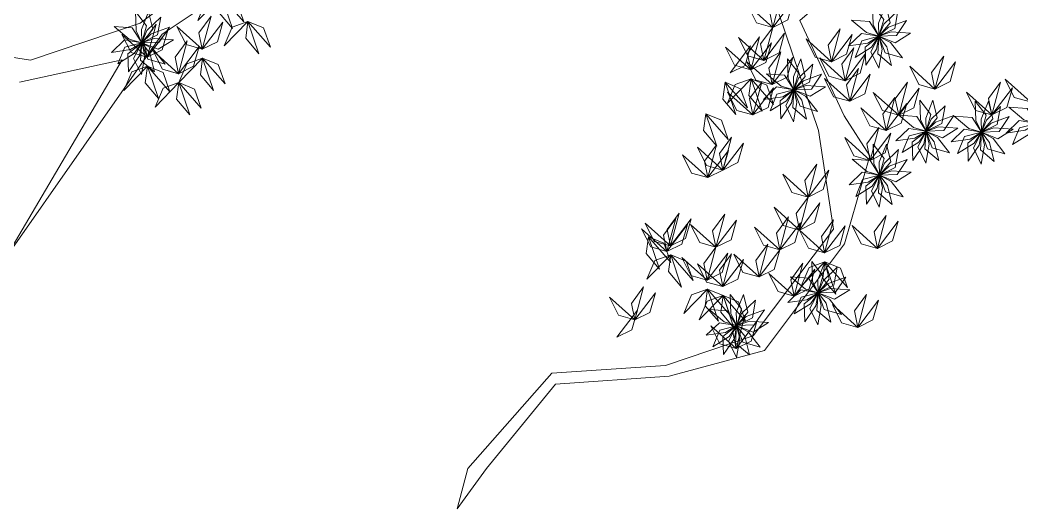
# Model space of a CAD drawing. Header units: inches. Extents: x 4350 to 28384, y -6772 to 993.
# Drawn here: x 8049.1 to 8225.4, y 423.3 to 509.4 of the extents above; entities that cross this region are included whole.
import ezdxf

# ---------------------------------------------------------------- set-up
doc = ezdxf.new("R2010")
doc.units = ezdxf.units.IN
doc.header["$MEASUREMENT"] = 0
doc.layers.add('nascosti', color=1, linetype='Continuous')

msp = doc.modelspace()

# ---------------------------------------------------------------- linework, layer by layer
at = {"layer": 'nascosti', "linetype": 'Continuous', "lineweight": 0}
for points in [[(8048.96, 498.45), (8067, 502.39), (8046.5, 467.5), (8074.07, 506.93), (8083.72, 513.42), (8097.21, 527.65), (8102.31, 541.21), (8110.66, 551.56), (8117.05, 564.48), (8122.17, 574.82), (8130.53, 581.94), (8146.6, 594.9), (8156.23, 604.61), (8167.79, 618.2)], [(8187.14, 615.05), (8200.09, 602.2), (8207.22, 590.62), (8204.79, 553.21), (8208.07, 537.11), (8180.42, 517.01), (8189.55, 489.97), (8192.2, 472.57), (8178.09, 453.81), (8162.63, 448.6), (8142.65, 447.23), (8127.88, 430.41), (8125.98, 423.31), (8131.11, 430.42), (8143.3, 445.3), (8163.28, 446.67), (8180.03, 451.24), (8194.14, 470), (8198.6, 485.49), (8194.06, 492.56), (8186.26, 509.3), (8208.75, 528.73), (8239.12, 512.08)], [(8030.58, 584.78), (8062.86, 572.01), (8084.15, 569.52), (8104.12, 574.11), (8111.89, 567.04), (8111.27, 559.3), (8093.32, 532.8), (8083.06, 518.57), (8070.2, 508.85), (8050.88, 502.33), (8027.01, 506.11)]]:
    msp.add_lwpolyline(points, dxfattribs=at)
at = {"layer": 'nascosti', "lineweight": 0}
for points in [[(8084.5, 513.62), (8081.71, 512.62), (8080.33, 509.31), (8084.5, 513.62)], [(8084.5, 513.62), (8084.11, 510.68), (8086.43, 507.94), (8084.5, 513.62)], [(8084.5, 513.62), (8087.24, 512.48), (8088.45, 509.09), (8084.5, 513.62)], [(8181.5, 508.09), (8180.91, 511), (8183.04, 513.89), (8181.5, 508.09)], [(8181.5, 508.09), (8178.64, 508.9), (8177.04, 512.11), (8181.5, 508.09)], [(8181.5, 508.09), (8184.15, 509.42), (8185.13, 512.87), (8181.5, 508.09)], [(8199.07, 512.03), (8199.19, 508.63), (8200.2, 506.55), (8201.03, 509.52), (8199.07, 512.03)], [(8201.41, 512.01), (8200.13, 508.85), (8200.2, 506.55), (8202.17, 508.92), (8201.41, 512.01)], [(8069.35, 510.89), (8069.47, 507.48), (8070.47, 505.41), (8071.3, 508.38), (8069.35, 510.89)], [(8071.68, 510.87), (8070.4, 507.71), (8070.47, 505.41), (8072.44, 507.78), (8071.68, 510.87)], [(8073.8, 509.91), (8071.35, 507.54), (8070.48, 505.4), (8073.24, 506.77), (8073.8, 509.91)], [(8081.12, 504.27), (8080.54, 507.18), (8082.67, 510.07), (8081.12, 504.27)], [(8203.53, 511.05), (8201.07, 508.68), (8200.2, 506.54), (8202.97, 507.92), (8203.53, 511.05)], [(8065.64, 508.24), (8068.25, 506.05), (8070.46, 505.41), (8068.81, 508.01), (8065.64, 508.24)], [(8075.34, 508.16), (8072.14, 507), (8070.48, 505.4), (8073.56, 505.53), (8075.34, 508.16)], [(8071.44, 502.85), (8070.85, 505.76), (8072.98, 508.65), (8071.44, 502.85)], [(8081.12, 504.27), (8078.27, 505.08), (8076.67, 508.29), (8081.12, 504.27)], [(8081.12, 504.27), (8083.78, 505.59), (8084.76, 509.04), (8081.12, 504.27)], [(8089.16, 509.16), (8086.37, 508.16), (8084.99, 504.85), (8089.16, 509.16)], [(8089.16, 509.16), (8088.77, 506.22), (8091.09, 503.48), (8089.16, 509.16)], [(8089.16, 509.16), (8091.9, 508.02), (8093.1, 504.64), (8089.16, 509.16)], [(8179.95, 502.3), (8179.37, 505.2), (8181.5, 508.09), (8179.95, 502.3)], [(8191.84, 502.06), (8191.25, 504.96), (8193.38, 507.85), (8191.84, 502.06)], [(8195.36, 509.38), (8197.98, 507.19), (8200.19, 506.55), (8198.54, 509.15), (8195.36, 509.38)], [(8205.07, 509.3), (8201.87, 508.14), (8200.2, 506.54), (8203.29, 506.67), (8205.07, 509.3)], [(8071.44, 502.85), (8068.58, 503.66), (8066.98, 506.87), (8071.44, 502.85)], [(8076.05, 505.94), (8072.65, 506.18), (8070.48, 505.4), (8073.34, 504.26), (8076.05, 505.94)], [(8071.44, 502.85), (8074.09, 504.17), (8075.07, 507.63), (8071.44, 502.85)], [(8179.95, 502.3), (8177.1, 503.11), (8175.5, 506.32), (8179.95, 502.3)], [(8177.65, 500.63), (8177.06, 503.53), (8179.19, 506.42), (8177.65, 500.63)], [(8179.95, 502.3), (8182.61, 503.62), (8183.58, 507.07), (8179.95, 502.3)], [(8191.84, 502.06), (8188.98, 502.86), (8187.38, 506.08), (8191.84, 502.06)], [(8191.84, 502.06), (8194.49, 503.38), (8195.47, 506.83), (8191.84, 502.06)], [(8194.85, 504.85), (8198.23, 505.33), (8200.19, 506.54), (8197.15, 507.06), (8194.85, 504.85)], [(8196, 502.82), (8198.89, 504.63), (8200.19, 506.54), (8197.2, 505.77), (8196, 502.82)], [(8197.87, 501.44), (8199.78, 504.26), (8200.19, 506.53), (8197.77, 504.62), (8197.87, 501.44)], [(8200.15, 500.94), (8200.74, 504.29), (8200.19, 506.53), (8198.76, 503.8), (8200.15, 500.94)], [(8202.43, 501.4), (8201.61, 504.71), (8200.19, 506.53), (8200, 503.45), (8202.43, 501.4)], [(8205.77, 507.08), (8202.37, 507.32), (8200.2, 506.54), (8203.07, 505.4), (8205.77, 507.08)], [(8204.33, 502.76), (8202.23, 505.44), (8200.2, 506.53), (8201.27, 503.64), (8204.33, 502.76)], [(8065.12, 503.71), (8068.5, 504.19), (8070.46, 505.4), (8067.42, 505.92), (8065.12, 503.71)], [(8066.27, 501.68), (8069.16, 503.49), (8070.46, 505.4), (8067.47, 504.63), (8066.27, 501.68)], [(8068.15, 500.3), (8070.05, 503.12), (8070.46, 505.39), (8068.04, 503.48), (8068.15, 500.3)], [(8070.42, 499.79), (8071.01, 503.15), (8070.46, 505.39), (8069.03, 502.66), (8070.42, 499.79)], [(8072.71, 500.26), (8071.88, 503.57), (8070.47, 505.39), (8070.27, 502.31), (8072.71, 500.26)], [(8074.6, 501.62), (8072.5, 504.3), (8070.47, 505.39), (8071.55, 502.5), (8074.6, 501.62)], [(8076.95, 499.96), (8076.37, 502.87), (8078.49, 505.76), (8076.95, 499.96)], [(8076.95, 499.96), (8079.6, 501.28), (8080.58, 504.74), (8076.95, 499.96)], [(8177.65, 500.63), (8174.8, 501.44), (8173.2, 504.65), (8177.65, 500.63)], [(8173.99, 500.09), (8176.64, 501.42), (8177.62, 504.87), (8173.99, 500.09)], [(8177.65, 500.63), (8180.3, 501.95), (8181.28, 505.4), (8177.65, 500.63)], [(8194.23, 498.72), (8193.64, 501.63), (8195.77, 504.52), (8194.23, 498.72)], [(8076.95, 499.96), (8074.1, 500.77), (8072.5, 503.98), (8076.95, 499.96)], [(8081.18, 502.7), (8078.38, 501.71), (8077, 498.4), (8081.18, 502.7)], [(8081.18, 502.7), (8080.79, 499.76), (8083.1, 497.02), (8081.18, 502.7)], [(8081.18, 502.7), (8083.91, 501.56), (8085.12, 498.18), (8081.18, 502.7)], [(8181.41, 498.03), (8180.83, 500.93), (8182.96, 503.82), (8181.41, 498.03)], [(8181.41, 498.03), (8184.07, 499.35), (8185.04, 502.8), (8181.41, 498.03)], [(8184.11, 502.6), (8184.23, 499.19), (8185.23, 497.11), (8186.06, 500.08), (8184.11, 502.6)], [(8186.44, 502.58), (8185.16, 499.42), (8185.23, 497.11), (8187.2, 499.49), (8186.44, 502.58)], [(8194.23, 498.72), (8191.37, 499.53), (8189.77, 502.74), (8194.23, 498.72)], [(8194.23, 498.72), (8196.88, 500.04), (8197.86, 503.5), (8194.23, 498.72)], [(8210.06, 497.25), (8209.47, 500.16), (8211.6, 503.05), (8210.06, 497.25)], [(8071.49, 501.29), (8068.7, 500.29), (8067.31, 496.98), (8071.49, 501.29)], [(8071.49, 501.29), (8071.1, 498.35), (8073.41, 495.61), (8071.49, 501.29)], [(8071.49, 501.29), (8074.22, 500.15), (8075.43, 496.77), (8071.49, 501.29)], [(8181.41, 498.03), (8178.56, 498.83), (8176.96, 502.05), (8181.41, 498.03)], [(8188.56, 501.61), (8186.11, 499.24), (8185.24, 497.11), (8188, 498.48), (8188.56, 501.61)], [(8195.05, 495.1), (8194.46, 498), (8196.59, 500.89), (8195.05, 495.1)], [(8210.06, 497.25), (8207.2, 498.06), (8205.61, 501.27), (8210.06, 497.25)], [(8210.06, 497.25), (8212.71, 498.57), (8213.69, 502.03), (8210.06, 497.25)], [(8177.7, 499.06), (8174.91, 498.07), (8173.53, 494.75), (8177.7, 499.06)], [(8177.7, 499.06), (8177.31, 496.12), (8179.63, 493.38), (8177.7, 499.06)], [(8177.7, 499.06), (8180.44, 497.92), (8181.64, 494.54), (8177.7, 499.06)], [(8180.4, 499.95), (8183.01, 497.76), (8185.22, 497.11), (8183.57, 499.72), (8180.4, 499.95)], [(8190.1, 499.87), (8186.9, 498.7), (8185.24, 497.11), (8188.32, 497.23), (8190.1, 499.87)], [(8195.05, 495.1), (8192.19, 495.9), (8190.59, 499.12), (8195.05, 495.1)], [(8195.05, 495.1), (8197.7, 496.42), (8198.68, 499.87), (8195.05, 495.1)], [(8226.85, 494.99), (8224, 495.79), (8222.4, 499.01), (8226.85, 494.99)], [(8077, 498.4), (8074.21, 497.4), (8072.83, 494.09), (8077, 498.4)], [(8077, 498.4), (8076.61, 495.46), (8078.93, 492.72), (8077, 498.4)], [(8077, 498.4), (8079.74, 497.25), (8080.94, 493.87), (8077, 498.4)], [(8173.11, 498.44), (8172.72, 495.5), (8175.03, 492.76), (8173.11, 498.44)], [(8173.11, 498.44), (8175.84, 497.3), (8177.05, 493.92), (8173.11, 498.44)], [(8178.02, 492.7), (8177.44, 495.6), (8179.56, 498.49), (8178.02, 492.7)], [(8178.02, 492.7), (8180.68, 494.02), (8181.65, 497.47), (8178.02, 492.7)], [(8179.88, 495.42), (8183.26, 495.89), (8185.22, 497.11), (8182.18, 497.62), (8179.88, 495.42)], [(8190.81, 497.65), (8187.41, 497.88), (8185.24, 497.1), (8188.1, 495.97), (8190.81, 497.65)], [(8203.67, 492.65), (8203.08, 495.55), (8205.21, 498.44), (8203.67, 492.65)], [(8203.67, 492.65), (8206.32, 493.97), (8207.3, 497.42), (8203.67, 492.65)], [(8220.05, 492.69), (8219.47, 495.59), (8221.6, 498.48), (8220.05, 492.69)], [(8220.05, 492.69), (8222.71, 494.01), (8223.68, 497.46), (8220.05, 492.69)], [(8178.02, 492.7), (8175.17, 493.5), (8173.57, 496.71), (8178.02, 492.7)], [(8181.03, 493.39), (8183.92, 495.2), (8185.22, 497.1), (8182.23, 496.34), (8181.03, 493.39)], [(8182.91, 492), (8184.81, 494.83), (8185.22, 497.1), (8182.8, 495.18), (8182.91, 492)], [(8185.18, 491.5), (8185.77, 494.86), (8185.22, 497.1), (8183.79, 494.36), (8185.18, 491.5)], [(8187.47, 491.97), (8186.64, 495.27), (8185.23, 497.1), (8185.03, 494.02), (8187.47, 491.97)], [(8189.36, 493.32), (8187.26, 496.01), (8185.23, 497.1), (8186.31, 494.21), (8189.36, 493.32)], [(8203.67, 492.65), (8200.81, 493.45), (8199.21, 496.67), (8203.67, 492.65)], [(8201.45, 489.95), (8200.86, 492.85), (8202.99, 495.74), (8201.45, 489.95)], [(8220.05, 492.69), (8217.2, 493.49), (8215.6, 496.71), (8220.05, 492.69)], [(8201.45, 489.95), (8198.6, 490.75), (8197, 493.96), (8201.45, 489.95)], [(8201.45, 489.95), (8204.1, 491.27), (8205.08, 494.72), (8201.45, 489.95)], [(8207.38, 495.3), (8207.5, 491.89), (8208.5, 489.82), (8209.33, 492.79), (8207.38, 495.3)], [(8209.71, 495.28), (8208.43, 492.12), (8208.5, 489.81), (8210.47, 492.19), (8209.71, 495.28)], [(8211.83, 494.31), (8209.38, 491.95), (8208.5, 489.81), (8211.27, 491.18), (8211.83, 494.31)], [(8217.12, 495.14), (8217.24, 491.73), (8218.25, 489.66), (8219.08, 492.63), (8217.12, 495.14)], [(8219.45, 495.12), (8218.18, 491.96), (8218.25, 489.66), (8220.22, 492.03), (8219.45, 495.12)], [(8221.57, 494.16), (8219.12, 491.79), (8218.25, 489.65), (8221.01, 491.02), (8221.57, 494.16)], [(8223.08, 494.04), (8225.7, 491.85), (8227.91, 491.21), (8226.26, 493.81), (8223.08, 494.04)], [(8169.74, 492.9), (8169.35, 489.96), (8171.67, 487.22), (8169.74, 492.9)], [(8169.74, 492.9), (8172.48, 491.76), (8173.68, 488.38), (8169.74, 492.9)], [(8203.67, 492.65), (8206.28, 490.46), (8208.49, 489.81), (8206.84, 492.42), (8203.67, 492.65)], [(8213.37, 492.57), (8210.17, 491.4), (8208.51, 489.81), (8211.59, 489.94), (8213.37, 492.57)], [(8213.41, 492.49), (8216.02, 490.3), (8218.24, 489.66), (8216.59, 492.26), (8213.41, 492.49)], [(8223.12, 492.41), (8219.92, 491.25), (8218.25, 489.65), (8221.33, 489.78), (8223.12, 492.41)], [(8198.64, 484.69), (8198.06, 487.59), (8200.19, 490.48), (8198.64, 484.69)], [(8203.15, 488.12), (8206.53, 488.59), (8208.49, 489.81), (8205.45, 490.32), (8203.15, 488.12)], [(8214.08, 490.35), (8210.68, 490.58), (8208.51, 489.8), (8211.37, 488.67), (8214.08, 490.35)], [(8212.9, 487.96), (8216.27, 488.43), (8218.23, 489.65), (8215.19, 490.16), (8212.9, 487.96)], [(8223.82, 490.19), (8220.42, 490.43), (8218.25, 489.65), (8221.12, 488.51), (8223.82, 490.19)], [(8222.57, 489.51), (8225.95, 489.99), (8227.91, 491.2), (8224.87, 491.72), (8222.57, 489.51)], [(8223.72, 487.48), (8226.61, 489.29), (8227.91, 491.2), (8224.92, 490.43), (8223.72, 487.48)], [(8172.72, 482.97), (8172.14, 485.88), (8174.26, 488.77), (8172.72, 482.97)], [(8198.64, 484.69), (8195.79, 485.49), (8194.19, 488.71), (8198.64, 484.69)], [(8198.64, 484.69), (8201.3, 486.01), (8202.27, 489.46), (8198.64, 484.69)], [(8204.3, 486.09), (8207.19, 487.9), (8208.49, 489.8), (8205.5, 489.04), (8204.3, 486.09)], [(8206.18, 484.7), (8208.08, 487.53), (8208.49, 489.8), (8206.07, 487.89), (8206.18, 484.7)], [(8208.45, 484.2), (8209.04, 487.56), (8208.49, 489.8), (8207.06, 487.07), (8208.45, 484.2)], [(8210.73, 484.67), (8209.91, 487.97), (8208.5, 489.8), (8208.3, 486.72), (8210.73, 484.67)], [(8212.63, 486.02), (8210.53, 488.71), (8208.5, 489.8), (8209.57, 486.91), (8212.63, 486.02)], [(8214.05, 485.93), (8216.94, 487.74), (8218.23, 489.65), (8215.25, 488.88), (8214.05, 485.93)], [(8215.92, 484.55), (8217.83, 487.37), (8218.24, 489.64), (8215.82, 487.73), (8215.92, 484.55)], [(8218.2, 484.04), (8218.79, 487.4), (8218.24, 489.64), (8216.81, 486.91), (8218.2, 484.04)], [(8220.48, 484.51), (8219.66, 487.82), (8218.24, 489.64), (8218.05, 486.56), (8220.48, 484.51)], [(8222.38, 485.86), (8220.28, 488.55), (8218.25, 489.64), (8219.32, 486.75), (8222.38, 485.86)], [(8172.72, 482.97), (8169.87, 483.78), (8168.27, 486.99), (8172.72, 482.97)], [(8170.07, 481.65), (8169.48, 484.55), (8171.61, 487.44), (8170.07, 481.65)], [(8172.72, 482.97), (8175.38, 484.29), (8176.35, 487.74), (8172.72, 482.97)], [(8199.18, 487.57), (8199.3, 484.16), (8200.3, 482.08), (8201.13, 485.05), (8199.18, 487.57)], [(8201.51, 487.55), (8200.23, 484.39), (8200.31, 482.08), (8202.27, 484.46), (8201.51, 487.55)], [(8170.07, 481.65), (8167.22, 482.45), (8165.62, 485.67), (8170.07, 481.65)], [(8170.07, 481.65), (8172.72, 482.97), (8173.7, 486.42), (8170.07, 481.65)], [(8195.47, 484.92), (8198.08, 482.73), (8200.3, 482.08), (8198.64, 484.69), (8195.47, 484.92)], [(8203.63, 486.58), (8201.18, 484.21), (8200.31, 482.08), (8203.07, 483.45), (8203.63, 486.58)], [(8187.74, 478.22), (8187.15, 481.13), (8189.28, 484.02), (8187.74, 478.22)], [(8205.18, 484.84), (8201.97, 483.67), (8200.31, 482.07), (8203.39, 482.2), (8205.18, 484.84)], [(8187.74, 478.22), (8184.88, 479.03), (8183.28, 482.24), (8187.74, 478.22)], [(8187.74, 478.22), (8190.39, 479.54), (8191.37, 482.99), (8187.74, 478.22)], [(8194.96, 480.39), (8198.33, 480.86), (8200.29, 482.08), (8197.25, 482.59), (8194.96, 480.39)], [(8196.11, 478.36), (8199, 480.16), (8200.29, 482.07), (8197.3, 481.3), (8196.11, 478.36)], [(8197.98, 476.97), (8199.89, 479.8), (8200.29, 482.07), (8197.88, 480.15), (8197.98, 476.97)], [(8200.26, 476.47), (8200.85, 479.83), (8200.3, 482.07), (8198.87, 479.33), (8200.26, 476.47)], [(8202.54, 476.94), (8201.71, 480.24), (8200.3, 482.07), (8200.11, 478.99), (8202.54, 476.94)], [(8204.44, 478.29), (8202.34, 480.98), (8200.3, 482.07), (8201.38, 479.17), (8204.44, 478.29)], [(8205.88, 482.61), (8202.48, 482.85), (8200.31, 482.07), (8203.18, 480.94), (8205.88, 482.61)], [(8186.19, 472.42), (8185.61, 475.33), (8187.74, 478.22), (8186.19, 472.42)], [(8186.19, 472.42), (8183.34, 473.23), (8181.74, 476.44), (8186.19, 472.42)], [(8186.19, 472.42), (8188.85, 473.74), (8189.82, 477.2), (8186.19, 472.42)], [(8162.89, 468.64), (8162.31, 471.54), (8164.43, 474.43), (8162.89, 468.64)], [(8163.5, 469.62), (8162.92, 472.53), (8165.04, 475.42), (8163.5, 469.62)], [(8163.5, 469.62), (8166.16, 470.95), (8167.13, 474.4), (8163.5, 469.62)], [(8171.52, 469.4), (8170.93, 472.31), (8173.06, 475.2), (8171.52, 469.4)], [(8182.76, 468.94), (8182.17, 471.85), (8184.3, 474.74), (8182.76, 468.94)], [(8199.94, 469.2), (8199.36, 472.11), (8201.48, 475), (8199.94, 469.2)], [(8162.89, 468.64), (8160.04, 469.44), (8158.44, 472.65), (8162.89, 468.64)], [(8163.5, 469.62), (8160.65, 470.43), (8159.05, 473.64), (8163.5, 469.62)], [(8162.89, 468.64), (8165.54, 469.96), (8166.52, 473.41), (8162.89, 468.64)], [(8171.52, 469.4), (8168.66, 470.21), (8167.06, 473.42), (8171.52, 469.4)], [(8171.52, 469.4), (8174.17, 470.72), (8175.15, 474.17), (8171.52, 469.4)], [(8182.76, 468.94), (8179.9, 469.75), (8178.3, 472.96), (8182.76, 468.94)], [(8182.76, 468.94), (8185.41, 470.26), (8186.39, 473.72), (8182.76, 468.94)], [(8190.64, 468.4), (8190.06, 471.31), (8192.19, 474.2), (8190.64, 468.4)], [(8190.64, 468.4), (8193.3, 469.73), (8194.28, 473.18), (8190.64, 468.4)], [(8199.94, 469.2), (8197.09, 470.01), (8195.49, 473.22), (8199.94, 469.2)], [(8199.94, 469.2), (8202.59, 470.52), (8203.57, 473.98), (8199.94, 469.2)], [(8159.63, 471.24), (8159.25, 468.3), (8161.56, 465.56), (8159.63, 471.24)], [(8159.63, 471.24), (8162.37, 470.09), (8163.58, 466.71), (8159.63, 471.24)], [(8190.64, 468.4), (8187.79, 469.21), (8186.19, 472.42), (8190.64, 468.4)], [(8169.97, 463.6), (8169.39, 466.51), (8171.52, 469.4), (8169.97, 463.6)], [(8179.12, 464.17), (8178.54, 467.07), (8180.67, 469.96), (8179.12, 464.17)], [(8163.55, 468.06), (8160.76, 467.06), (8159.38, 463.75), (8163.55, 468.06)], [(8163.55, 468.06), (8163.16, 465.12), (8165.48, 462.38), (8163.55, 468.06)], [(8163.55, 468.06), (8166.29, 466.92), (8167.5, 463.54), (8163.55, 468.06)], [(8169.97, 463.6), (8167.12, 464.41), (8165.52, 467.62), (8169.97, 463.6)], [(8169.97, 463.6), (8172.63, 464.93), (8173.6, 468.38), (8169.97, 463.6)], [(8172.71, 462.46), (8172.12, 465.37), (8174.25, 468.26), (8172.71, 462.46)], [(8172.71, 462.46), (8175.36, 463.78), (8176.34, 467.24), (8172.71, 462.46)], [(8179.12, 464.17), (8176.27, 464.97), (8174.67, 468.19), (8179.12, 464.17)], [(8179.12, 464.17), (8181.78, 465.49), (8182.76, 468.94), (8179.12, 464.17)], [(8172.71, 462.46), (8169.86, 463.27), (8168.26, 466.48), (8172.71, 462.46)], [(8185.29, 460.78), (8184.71, 463.68), (8186.83, 466.57), (8185.29, 460.78)], [(8185.29, 460.78), (8187.94, 462.1), (8188.92, 465.55), (8185.29, 460.78)], [(8190.7, 466.84), (8187.9, 465.84), (8186.52, 462.53), (8190.7, 466.84)], [(8188.37, 466.86), (8188.49, 463.45), (8189.49, 461.37), (8190.32, 464.34), (8188.37, 466.86)], [(8190.7, 466.84), (8189.42, 463.68), (8189.49, 461.37), (8191.46, 463.75), (8190.7, 466.84)], [(8192.82, 465.87), (8190.37, 463.5), (8189.5, 461.37), (8192.26, 462.74), (8192.82, 465.87)], [(8190.7, 466.84), (8190.31, 463.9), (8192.62, 461.16), (8190.7, 466.84)], [(8190.7, 466.84), (8193.43, 465.7), (8194.64, 462.32), (8190.7, 466.84)], [(8185.29, 460.78), (8182.44, 461.58), (8180.84, 464.8), (8185.29, 460.78)], [(8184.66, 464.21), (8187.27, 462.02), (8189.48, 461.37), (8187.83, 463.98), (8184.66, 464.21)], [(8194.36, 464.13), (8191.16, 462.96), (8189.5, 461.36), (8192.58, 461.49), (8194.36, 464.13)], [(8157.22, 456.6), (8156.64, 459.51), (8158.77, 462.4), (8157.22, 456.6)], [(8170.03, 462.04), (8167.23, 461.04), (8165.85, 457.73), (8170.03, 462.04)], [(8170.03, 462.04), (8169.64, 459.1), (8171.95, 456.36), (8170.03, 462.04)], [(8170.03, 462.04), (8172.76, 460.9), (8173.97, 457.52), (8170.03, 462.04)], [(8195.07, 461.9), (8191.67, 462.14), (8189.5, 461.36), (8192.36, 460.23), (8195.07, 461.9)], [(8157.22, 456.6), (8154.37, 457.41), (8152.77, 460.62), (8157.22, 456.6)], [(8157.22, 456.6), (8159.88, 457.92), (8160.85, 461.38), (8157.22, 456.6)], [(8172.76, 460.9), (8169.97, 459.9), (8168.59, 456.59), (8172.76, 460.9)], [(8172.76, 460.9), (8172.37, 457.96), (8174.69, 455.22), (8172.76, 460.9)], [(8172.76, 460.9), (8175.5, 459.76), (8176.7, 456.38), (8172.76, 460.9)], [(8174.04, 461.08), (8174.16, 457.67), (8175.17, 455.6), (8176, 458.57), (8174.04, 461.08)], [(8176.37, 461.06), (8175.1, 457.9), (8175.17, 455.59), (8177.14, 457.97), (8176.37, 461.06)], [(8184.14, 459.68), (8187.52, 460.15), (8189.48, 461.37), (8186.44, 461.88), (8184.14, 459.68)], [(8185.29, 457.65), (8188.18, 459.45), (8189.48, 461.36), (8186.49, 460.6), (8185.29, 457.65)], [(8187.17, 456.26), (8189.07, 459.09), (8189.48, 461.36), (8187.06, 459.44), (8187.17, 456.26)], [(8189.44, 455.76), (8190.03, 459.12), (8189.48, 461.36), (8188.05, 458.62), (8189.44, 455.76)], [(8191.73, 456.23), (8190.9, 459.53), (8189.49, 461.36), (8189.29, 458.28), (8191.73, 456.23)], [(8193.62, 457.58), (8191.52, 460.27), (8189.49, 461.36), (8190.57, 458.46), (8193.62, 457.58)], [(8196.49, 455.28), (8195.9, 458.19), (8198.03, 461.08), (8196.49, 455.28)], [(8170.33, 458.43), (8172.94, 456.24), (8175.16, 455.59), (8173.51, 458.2), (8170.33, 458.43)], [(8178.49, 460.09), (8176.04, 457.73), (8175.17, 455.59), (8177.93, 456.96), (8178.49, 460.09)], [(8196.49, 455.28), (8193.63, 456.09), (8192.03, 459.3), (8196.49, 455.28)], [(8196.49, 455.28), (8199.14, 456.6), (8200.12, 460.06), (8196.49, 455.28)], [(8154.08, 453.55), (8156.73, 454.87), (8157.71, 458.33), (8154.08, 453.55)], [(8175.07, 451.55), (8174.48, 454.46), (8176.61, 457.35), (8175.07, 451.55)], [(8180.04, 458.35), (8176.84, 457.18), (8175.17, 455.59), (8178.25, 455.72), (8180.04, 458.35)], [(8169.82, 453.9), (8173.19, 454.37), (8175.15, 455.59), (8172.11, 456.1), (8169.82, 453.9)], [(8175.07, 451.55), (8172.21, 452.36), (8170.61, 455.57), (8175.07, 451.55)], [(8170.97, 451.87), (8173.86, 453.68), (8175.15, 455.58), (8172.17, 454.82), (8170.97, 451.87)], [(8172.84, 450.49), (8174.75, 453.31), (8175.16, 455.58), (8172.74, 453.67), (8172.84, 450.49)], [(8175.12, 449.98), (8175.71, 453.34), (8175.16, 455.58), (8173.73, 452.85), (8175.12, 449.98)], [(8177.4, 450.45), (8176.58, 453.76), (8175.16, 455.58), (8174.97, 452.5), (8177.4, 450.45)], [(8175.07, 451.55), (8177.72, 452.87), (8178.7, 456.32), (8175.07, 451.55)], [(8180.74, 456.13), (8177.34, 456.37), (8175.17, 455.58), (8178.04, 454.45), (8180.74, 456.13)], [(8179.3, 451.8), (8177.2, 454.49), (8175.17, 455.58), (8176.24, 452.69), (8179.3, 451.8)]]:
    msp.add_lwpolyline(points, dxfattribs=at)

doc.saveas('drawing.dxf')
